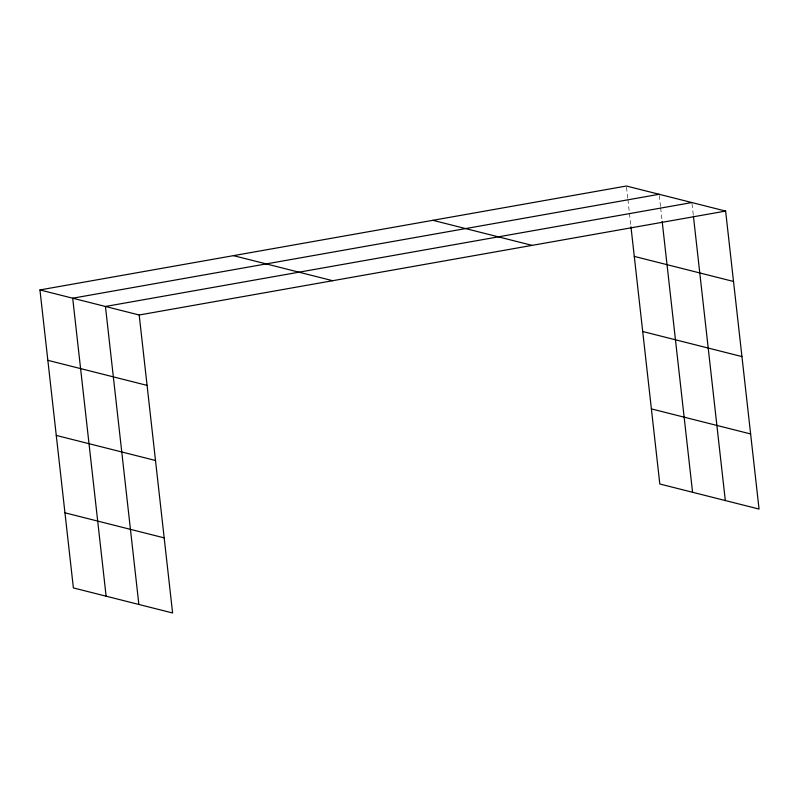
<?xml version="1.0" encoding="UTF-8"?>
<svg xmlns="http://www.w3.org/2000/svg" width="799" height="799" viewBox="0 0 799 799"><rect width="100%" height="100%" fill="white"/><g stroke="black" fill="none" stroke-linecap="round" stroke-linejoin="round"><path stroke-width="0.6" stroke-dasharray="4 3" d="M692.024 203.795L693.272 214.901M659.275 195.525L660.523 206.631M660.663 207.87L662.051 220.214M626.526 187.256L627.774 198.362M627.914 199.6L630.82 225.528"/><path stroke-width="1.2" d="M39.95 289.937L139.186 314.996L172.604 612.983L73.378 587.924L39.95 289.937L626.396 186.017L725.622 211.076L759.05 509.063L659.814 484.004L630.96 226.766M659.135 194.287L72.699 298.207L106.117 596.194M691.884 202.556L105.448 306.476L138.866 604.463M139.186 314.996L725.622 211.076M634.286 256.399L733.522 281.468M432.868 220.314L532.104 245.373M642.716 331.515L741.941 356.574M233.478 255.64L332.714 280.709M651.395 408.898L750.621 433.957M47.84 360.319L147.076 385.388M56.27 435.425L155.505 460.494M64.949 512.808L164.185 537.877M693.412 216.139L725.312 500.544M662.181 221.453L692.563 492.274"/></g></svg>
